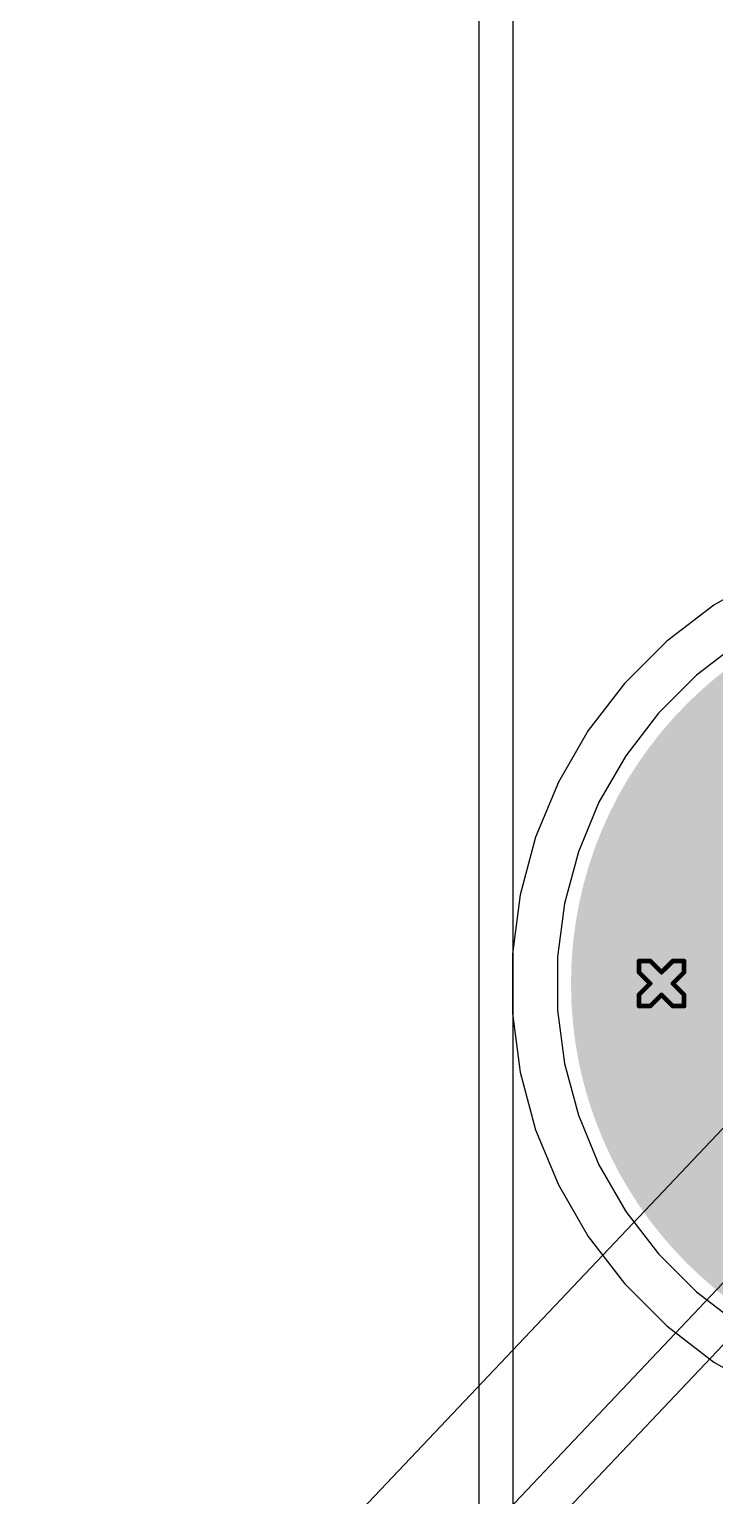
# Model space of a CAD drawing. Header units: inches. Extents: x 0 to 5379, y 0 to 5429.
# Drawn here: x 333.44 to 341.16, y 104.23 to 120.76 of the extents above; entities that cross this region are included whole.
import ezdxf

# ---------------------------------------------------------------- set-up
doc = ezdxf.new("R2010")
doc.units = ezdxf.units.IN
for name, color, linetype in [('Bottom Layer', 5, 'Continuous'), ('Bottom Solder', 6, 'Continuous'), ('Drill Drawing', 1, 'Continuous'), ('GND01', 16, 'Continuous'), ('GND02', 76, 'Continuous'), ('Multi-Layer', 9, 'Continuous'), ('PWR', 156, 'Continuous'), ('SIG 01', 90, 'Continuous'), ('Top Layer', 1, 'Continuous'), ('Top Solder', 216, 'Continuous'), ('Via Holes', 16, 'Continuous')]:
    doc.layers.add(name, color=color, linetype=linetype)

# ---------------------------------------------------------------- blocks, each defined once
blk = doc.blocks.new('13_WQFN_HR__3_2__149')
at = {"layer": 'Top Solder'}
for p in [(-0.423, 1.047), (1.31, 1.075), (1.302, -1.253)]:
    blk.add_line(p, (5373.4, -5085.409), dxfattribs=at)

msp = doc.modelspace()

# ---------------------------------------------------------------- hatches: boundary and pattern name
at = {"layer": 'Bottom Layer'}
h = msp.add_hatch(color=5, dxfattribs=at)
edge = h.paths.add_edge_path()
edge.add_arc((344, 110), 4.36, 0, 360)
h = msp.add_hatch(color=5, dxfattribs=at)
edge = h.paths.add_edge_path()
edge.add_arc((340.558, 110), 0.3, 0, 360)
at = {"layer": 'Bottom Solder'}
h = msp.add_hatch(color=6, dxfattribs=at)
edge = h.paths.add_edge_path()
edge.add_arc((344, 110), 4.462, 0, 360)
h = msp.add_hatch(color=6, dxfattribs=at)
edge = h.paths.add_edge_path()
edge.add_arc((340.558, 110), 0.402, 0, 360)
at = {"layer": 'GND01'}
h = msp.add_hatch(color=16, dxfattribs=at)
edge = h.paths.add_edge_path()
edge.add_arc((344, 110), 4.36, 0, 360)
h = msp.add_hatch(color=16, dxfattribs=at)
edge = h.paths.add_edge_path()
edge.add_arc((340.558, 110), 0.3, 0, 360)
at = {"layer": 'GND02'}
h = msp.add_hatch(color=76, dxfattribs=at)
edge = h.paths.add_edge_path()
edge.add_arc((344, 110), 4.36, 0, 360)
h = msp.add_hatch(color=76, dxfattribs=at)
edge = h.paths.add_edge_path()
edge.add_arc((340.558, 110), 0.3, 0, 360)
at = {"layer": 'Multi-Layer'}
h = msp.add_hatch(color=9, dxfattribs=at)
edge = h.paths.add_edge_path()
edge.add_arc((344, 110), 4.36, 0, 360)
at = {"layer": 'PWR'}
h = msp.add_hatch(color=156, dxfattribs=at)
edge = h.paths.add_edge_path()
edge.add_arc((344, 110), 4.36, 0, 360)
h = msp.add_hatch(color=156, dxfattribs=at)
edge = h.paths.add_edge_path()
edge.add_arc((340.558, 110), 0.3, 0, 360)
at = {"layer": 'SIG 01'}
h = msp.add_hatch(color=90, dxfattribs=at)
edge = h.paths.add_edge_path()
edge.add_arc((344, 110), 4.36, 0, 360)
h = msp.add_hatch(color=90, dxfattribs=at)
edge = h.paths.add_edge_path()
edge.add_arc((340.558, 110), 0.3, 0, 360)
at = {"layer": 'Top Layer'}
h = msp.add_hatch(color=1, dxfattribs=at)
edge = h.paths.add_edge_path()
edge.add_arc((344, 110), 4.36, 0, 360)
h = msp.add_hatch(color=1, dxfattribs=at)
edge = h.paths.add_edge_path()
edge.add_arc((340.558, 110), 0.3, 0, 360)
at = {"layer": 'Top Solder'}
h = msp.add_hatch(color=216, dxfattribs=at)
edge = h.paths.add_edge_path()
edge.add_arc((344, 110), 4.462, 0, 360)
h = msp.add_hatch(color=216, dxfattribs=at)
edge = h.paths.add_edge_path()
edge.add_arc((340.558, 110), 0.402, 0, 360)
at = {"layer": 'Via Holes'}
h = msp.add_hatch(color=7, dxfattribs=at)
edge = h.paths.add_edge_path()
edge.add_arc((340.558, 110), 0.15, 0, 360)

# ---------------------------------------------------------------- linework, layer by layer
at = {"layer": 'Bottom Layer'}
for p, q in [((341.73, 114.604), (341.148, 114.268)), ((341.148, 114.268), (340.616, 113.859)), ((340.616, 113.859), (340.141, 113.384)), ((340.141, 113.384), (339.732, 112.852)), ((339.732, 112.852), (339.396, 112.27)), ((339.396, 112.27), (339.139, 111.65)), ((339.139, 111.65), (338.966, 111.001)), ((338.966, 111.001), (338.878, 110.336)), ((338.878, 110.336), (338.878, 109.664)), ((338.878, 109.664), (338.966, 108.999)), ((338.966, 108.999), (339.139, 108.35)), ((339.139, 108.35), (339.396, 107.73)), ((339.396, 107.73), (339.732, 107.148)), ((339.732, 107.148), (340.141, 106.616)), ((340.141, 106.616), (340.616, 106.141)), ((340.616, 106.141), (341.148, 105.732)), ((341.148, 105.732), (341.73, 105.396))]:
    msp.add_line(p, q, dxfattribs=at)
at = {"layer": 'Drill Drawing'}
for points in [[(340.304, 110.127, 0.0508, 0.0508, 0), (340.304, 110.254, 0.0508, 0.0508, 0)], [(340.304, 110.254, 0.0508, 0.0508, 0), (340.431, 110.254, 0.0508, 0.0508, 0)], [(340.304, 110.127, 0.0508, 0.0508, 0), (340.431, 110, 0.0508, 0.0508, 0)], [(340.431, 110.254, 0.0508, 0.0508, 0), (340.558, 110.127, 0.0508, 0.0508, 0)], [(340.558, 110.127, 0.0508, 0.0508, 0), (340.685, 110.254, 0.0508, 0.0508, 0)], [(340.685, 110.254, 0.0508, 0.0508, 0), (340.812, 110.254, 0.0508, 0.0508, 0)], [(340.685, 110, 0.0508, 0.0508, 0), (340.812, 110.127, 0.0508, 0.0508, 0)], [(340.812, 110.127, 0.0508, 0.0508, 0), (340.812, 110.254, 0.0508, 0.0508, 0)], [(340.304, 109.873, 0.0508, 0.0508, 0), (340.431, 110, 0.0508, 0.0508, 0)], [(340.685, 110, 0.0508, 0.0508, 0), (340.812, 109.873, 0.0508, 0.0508, 0)], [(340.304, 109.746, 0.0508, 0.0508, 0), (340.304, 109.873, 0.0508, 0.0508, 0)], [(340.431, 109.746, 0.0508, 0.0508, 0), (340.558, 109.873, 0.0508, 0.0508, 0)], [(340.558, 109.873, 0.0508, 0.0508, 0), (340.685, 109.746, 0.0508, 0.0508, 0)], [(340.812, 109.746, 0.0508, 0.0508, 0), (340.812, 109.873, 0.0508, 0.0508, 0)], [(340.304, 109.746, 0.0508, 0.0508, 0), (340.431, 109.746, 0.0508, 0.0508, 0)], [(340.685, 109.746, 0.0508, 0.0508, 0), (340.812, 109.746, 0.0508, 0.0508, 0)]]:
    msp.add_lwpolyline(points, format="xyseb", dxfattribs=at)
for points in [[(340.291, 110.254, 0.0254, 0.0254, 1), (340.317, 110.254, 0.0254, 0.0254, 1)], [(340.291, 110.254, 0.0254, 0.0254, 1), (340.317, 110.254, 0.0254, 0.0254, 1)], [(340.291, 110.127, 0.0254, 0.0254, 1), (340.317, 110.127, 0.0254, 0.0254, 1)], [(340.291, 110.127, 0.0254, 0.0254, 1), (340.317, 110.127, 0.0254, 0.0254, 1)], [(340.418, 110.254, 0.0254, 0.0254, 1), (340.444, 110.254, 0.0254, 0.0254, 1)], [(340.418, 110.254, 0.0254, 0.0254, 1), (340.444, 110.254, 0.0254, 0.0254, 1)], [(340.545, 110.127, 0.0254, 0.0254, 1), (340.571, 110.127, 0.0254, 0.0254, 1)], [(340.545, 110.127, 0.0254, 0.0254, 1), (340.571, 110.127, 0.0254, 0.0254, 1)], [(340.672, 110.254, 0.0254, 0.0254, 1), (340.698, 110.254, 0.0254, 0.0254, 1)], [(340.672, 110.254, 0.0254, 0.0254, 1), (340.698, 110.254, 0.0254, 0.0254, 1)], [(340.799, 110.254, 0.0254, 0.0254, 1), (340.825, 110.254, 0.0254, 0.0254, 1)], [(340.799, 110.254, 0.0254, 0.0254, 1), (340.825, 110.254, 0.0254, 0.0254, 1)], [(340.799, 110.127, 0.0254, 0.0254, 1), (340.825, 110.127, 0.0254, 0.0254, 1)], [(340.799, 110.127, 0.0254, 0.0254, 1), (340.825, 110.127, 0.0254, 0.0254, 1)], [(340.418, 110, 0.0254, 0.0254, 1), (340.444, 110, 0.0254, 0.0254, 1)], [(340.418, 110, 0.0254, 0.0254, 1), (340.444, 110, 0.0254, 0.0254, 1)], [(340.672, 110, 0.0254, 0.0254, 1), (340.698, 110, 0.0254, 0.0254, 1)], [(340.672, 110, 0.0254, 0.0254, 1), (340.698, 110, 0.0254, 0.0254, 1)], [(340.291, 109.873, 0.0254, 0.0254, 1), (340.317, 109.873, 0.0254, 0.0254, 1)], [(340.291, 109.873, 0.0254, 0.0254, 1), (340.317, 109.873, 0.0254, 0.0254, 1)], [(340.545, 109.873, 0.0254, 0.0254, 1), (340.571, 109.873, 0.0254, 0.0254, 1)], [(340.545, 109.873, 0.0254, 0.0254, 1), (340.571, 109.873, 0.0254, 0.0254, 1)], [(340.799, 109.873, 0.0254, 0.0254, 1), (340.825, 109.873, 0.0254, 0.0254, 1)], [(340.799, 109.873, 0.0254, 0.0254, 1), (340.825, 109.873, 0.0254, 0.0254, 1)], [(340.291, 109.746, 0.0254, 0.0254, 1), (340.317, 109.746, 0.0254, 0.0254, 1)], [(340.291, 109.746, 0.0254, 0.0254, 1), (340.317, 109.746, 0.0254, 0.0254, 1)], [(340.418, 109.746, 0.0254, 0.0254, 1), (340.444, 109.746, 0.0254, 0.0254, 1)], [(340.418, 109.746, 0.0254, 0.0254, 1), (340.444, 109.746, 0.0254, 0.0254, 1)], [(340.672, 109.746, 0.0254, 0.0254, 1), (340.698, 109.746, 0.0254, 0.0254, 1)], [(340.672, 109.746, 0.0254, 0.0254, 1), (340.698, 109.746, 0.0254, 0.0254, 1)], [(340.799, 109.746, 0.0254, 0.0254, 1), (340.825, 109.746, 0.0254, 0.0254, 1)], [(340.799, 109.746, 0.0254, 0.0254, 1), (340.825, 109.746, 0.0254, 0.0254, 1)]]:
    msp.add_lwpolyline(points, format="xyseb", close=True, dxfattribs=at)
at = {"layer": 'GND01'}
for p, q in [((341.431, 113.845), (340.951, 113.476)), ((340.951, 113.476), (340.524, 113.049)), ((340.524, 113.049), (340.155, 112.569)), ((340.155, 112.569), (339.853, 112.045)), ((339.853, 112.045), (339.622, 111.486)), ((339.622, 111.486), (339.465, 110.902)), ((339.465, 110.902), (339.386, 110.302)), ((339.386, 110.302), (339.386, 109.698)), ((339.386, 109.698), (339.465, 109.098)), ((339.465, 109.098), (339.622, 108.514)), ((339.622, 108.514), (339.853, 107.955)), ((339.853, 107.955), (340.155, 107.431)), ((340.155, 107.431), (340.524, 106.951)), ((340.524, 106.951), (340.951, 106.524)), ((340.951, 106.524), (341.431, 106.155))]:
    msp.add_line(p, q, dxfattribs=at)
at = {"layer": 'GND02'}
for p, q in [((341.431, 113.845), (340.951, 113.476)), ((340.951, 113.476), (340.524, 113.049)), ((340.524, 113.049), (340.155, 112.569)), ((340.155, 112.569), (339.853, 112.045)), ((339.853, 112.045), (339.622, 111.486)), ((339.622, 111.486), (339.465, 110.902)), ((339.465, 110.902), (339.386, 110.302)), ((339.386, 110.302), (339.386, 109.698)), ((339.386, 109.698), (339.465, 109.098)), ((339.465, 109.098), (339.622, 108.514)), ((339.622, 108.514), (339.853, 107.955)), ((339.853, 107.955), (340.155, 107.431)), ((340.155, 107.431), (340.524, 106.951)), ((340.524, 106.951), (340.951, 106.524)), ((340.951, 106.524), (341.431, 106.155))]:
    msp.add_line(p, q, dxfattribs=at)
at = {"layer": 'PWR'}
for p, q in [((341.431, 113.845), (340.951, 113.476)), ((340.951, 113.476), (340.524, 113.049)), ((340.524, 113.049), (340.155, 112.569)), ((340.155, 112.569), (339.853, 112.045)), ((339.853, 112.045), (339.622, 111.486)), ((339.622, 111.486), (339.465, 110.902)), ((339.465, 110.902), (339.386, 110.302)), ((339.386, 110.302), (339.386, 109.698)), ((339.386, 109.698), (339.465, 109.098)), ((339.465, 109.098), (339.622, 108.514)), ((339.622, 108.514), (339.853, 107.955)), ((339.853, 107.955), (340.155, 107.431)), ((340.155, 107.431), (340.524, 106.951)), ((340.524, 106.951), (340.951, 106.524)), ((340.951, 106.524), (341.431, 106.155))]:
    msp.add_line(p, q, dxfattribs=at)
at = {"layer": 'SIG 01'}
for p, q in [((338.887, 15.138), (338.887, 138.904)), ((338.498, 138.045), (338.498, 15.299))]:
    msp.add_line(p, q, dxfattribs=at)

# ---------------------------------------------------------------- block references
at = {"rotation": 90}
msp.add_blockref('13_WQFN_HR__3_2__149', (293.8, 55.809), dxfattribs=at)

doc.saveas('drawing.dxf')
